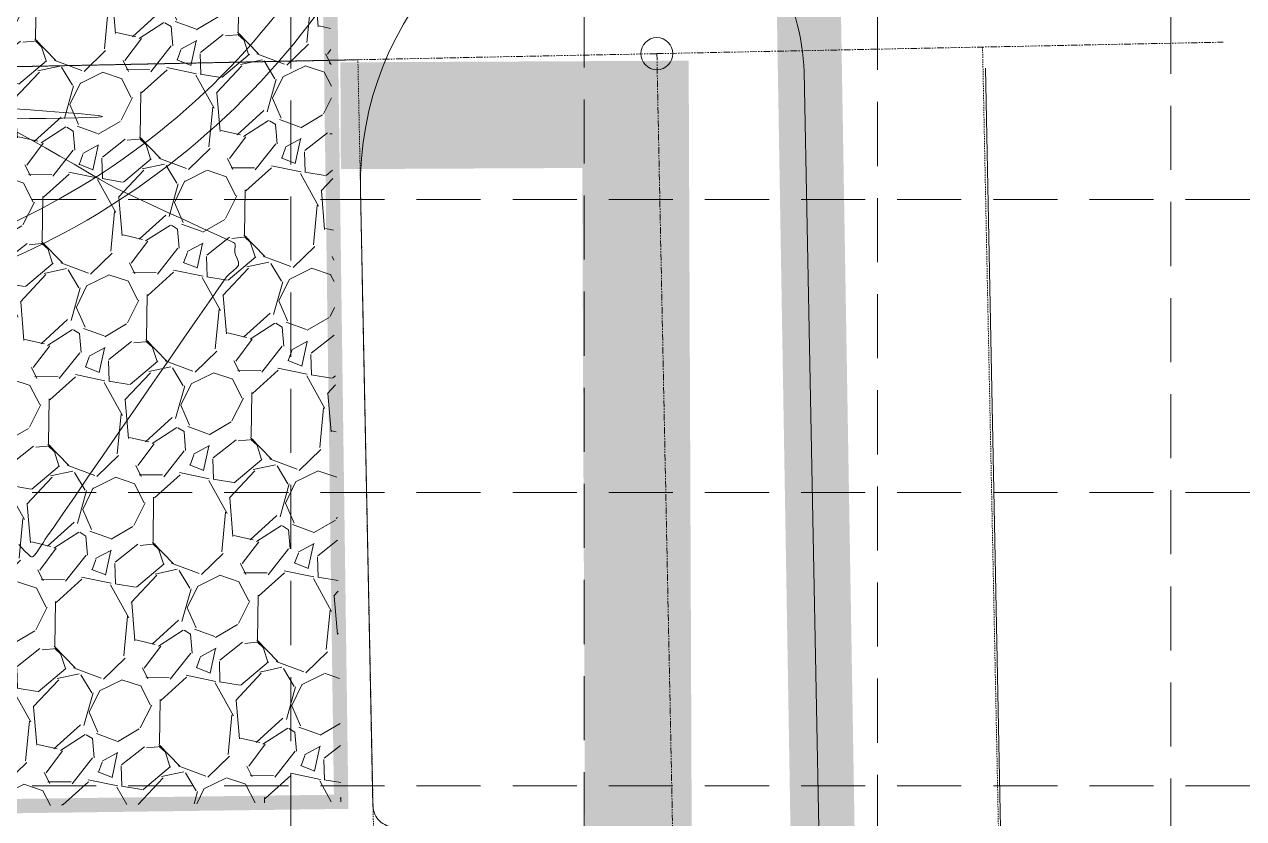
# Model space of a CAD drawing. Extents: x 2140663 to 2528301, y 336313 to 7007653.
# Drawn here: x 2528110.2 to 2528224.4, y 7007401.8 to 7007476.2 of the extents above; entities that cross this region are included whole.
import ezdxf

# ---------------------------------------------------------------- set-up
doc = ezdxf.new("R2010")
doc.units = 0
doc.header["$MEASUREMENT"] = 0
for name, pattern in [('HIDDEN', [0.375, 0.25, -0.125]), ('PHANTOM2', [1.25, 0.625, -0.125, 0.125, -0.125, 0.125, -0.125]), ('xdrc002pt$0$HIDDEN2', [0.1875, 0.125, -0.0625]), ('xdrc002pt$0$PHANTOM2', [1.25, 0.625, -0.125, 0.125, -0.125, 0.125, -0.125])]:
    doc.linetypes.add(name, pattern=pattern)
for name, color, linetype in [('1 EXISTING CONTOURS', 43, 'Continuous'), ('1 SILT FENCE', 200, 'Continuous'), ('CONSTRUCTION ENTRANCE', 254, 'HIDDEN'), ('GRID', 254, 'HIDDEN'), ('LIMITS OF DISTURBANCE', 1, 'HIDDEN'), ('xdrc002ar$0$xdrc002ar$0$C-PKNG-FACE-N', 1, 'Continuous'), ('xdrc002bs$0$v-pave-exst', 6, 'Continuous'), ('xdrc002pt$0$V-ADJC-LINE-E', 2, 'xdrc002pt$0$PHANTOM2'), ('xdrc002pt$0$V-ESMT-ACCS-N', 2, 'xdrc002pt$0$HIDDEN2'), ('xdrc002pt$0$v-prop-corn', 2, 'Continuous'), ('xdrc002pt$0$V-PROP-ESMT-E', 6, 'xdrc002pt$0$HIDDEN2'), ('xdrc002pt$0$V-PROP-ESMT-N', 1, 'xdrc002pt$0$HIDDEN2'), ('xdrc002pt$0$v-prop-line', 3, 'PHANTOM2'), ('xdrc002STM$0$C-STRM-PIPE-N', 5, 'Continuous')]:
    doc.layers.add(name, color=color, linetype=linetype)

msp = doc.modelspace()

# ---------------------------------------------------------------- hatches: boundary and pattern name
at = {"layer": 'CONSTRUCTION ENTRANCE', "lineweight": 0}
h = msp.add_hatch(dxfattribs=at)
h.set_pattern_fill('GRAVEL', color=4, scale=13.41771213747483, angle=46.820067025844, style=0)
h.set_pattern_definition([(274.8328670258439, (2536502.560709004, 6988757.099675195), (14.60575907442651, -160.9091231494942), [1.805165320127311, -178.7116887176952]), (231.7897670258439, (2536502.712793074, 6988755.30092454), (100.3953443141131, 126.5932506455939), [3.097720365754542, -306.6742222857146]), (179.330467025844, (2536500.79670438, 6988752.866901211), (199.4436801400255, -3.155022489183131), [2.184242523435255, -216.2402781743329]), (314.093767025844, (2536499.661945657, 6988746.755613831), (-186.5045603741198, 193.4168665102504), [2.820912964358433, -279.2703298006364]), (339.653767025844, (2536501.624833944, 6988744.729628506), (-163.3198950591322, 61.25788960381504), [2.766128445701122, -273.8470918203508]), (44.093767025844, (2536504.218382755, 6988743.767863453), (-193.4168665102504, -186.5045603741197), [2.820912964358432, -279.2703298006363]), (84.51426702584396, (2536506.244368077, 6988745.73075174), (-21.51827288110513, -219.0122793370093), [3.73051308786999, -369.320500509462]), (119.075367025844, (2536506.600994346, 6988749.444176456), (-150.9832217295242, 270.4860781968358), [3.521988423541493, -348.6769746900169]), (168.249667025844, (2536504.889447845, 6988752.522328499), (-200.6490630770229, 41.08660048728137), [2.830466375400297, -280.2164797720083]), (222.056467025844, (2536502.118293217, 6988753.098748028), (110.7821607532732, 98.44584011868443), [3.231414449492337, -158.3392409365638]), (269.217467025844, (2536499.719015923, 6988750.934146815), (-2.552319228480662, -218.4096170139132), [4.178919609792264, -413.7133499768134]), (185.6341670258433, (2536508.849602195, 6988756.350261994), (-122.977254306137, -13.40042767096281), [1.426316217925709, -141.2059093716913]), (218.289267025844, (2536507.430170287, 6988756.210231473), (138.9298636150644, 108.8326490136924), [2.713557849546497, -268.6428711552858]), (271.820067025844, (2536505.300315109, 6988754.528818858), (9.784310562034927, -9.181632602815903), [1.897546268193811, -17.07795666688071]), (250.0186670258439, (2536503.483484123, 6988754.945712905), (26.33951829955445, 67.28480672745151), [1.021866120965807, -101.1643836973872]), (338.6214670258439, (2536503.134299263, 6988753.985362485), (-38.53455421391525, 17.76058513279236), [1.445127850342452, -70.8114659324622]), (77.78386702584397, (2536504.479995212, 6988753.458571807), (7.976231757782472, 47.7161855784231), [2.347146966496334, -75.89088845693679]), (208.385167025844, (2536504.976652, 6988755.752564617), (28.14755542434317, 10.38700422022133), [1.697219825981319, -40.73331607668808]), (63.20956702584396, (2536497.808954007, 6988748.310464114), (62.4634665272159, 125.3879192018091), [2.37761859076054, -235.3848442823397]), (117.166267025844, (2536498.880615684, 6988750.432877881), (70.90092836322366, -140.1351306216062), [1.994690504069145, -197.4739439537691]), (340.0186670258439, (2536503.019790491, 6988757.588890572), (-67.28480672745151, 26.33951829955445), [2.043718824219476, -100.1425309941335]), (30.43056702584394, (2536504.940491331, 6988756.890520853), (-121.1691690741973, -70.29827450389251), [2.377618590760539, -235.3848442823396]), (26.264067025844, (2536503.875224673, 6988742.617853662), (-65.47674164009656, -30.55833295526075), [2.292818650051698, -112.3481675233817]), (341.595167025844, (2536505.931343891, 6988743.632445083), (-153.5354934499215, 52.07649754670328), [1.92112118841937, -190.1912794254725]), (113.621467025844, (2536512.895914325, 6988748.505103883), (-30.55826334498828, 65.4767743703171), [2.04371882421948, -100.1425309941337]), (64.17406702584398, (2536512.077009052, 6988750.377590501), (-80.2240290934348, -163.9224862693096), [2.249224503317043, -222.6726220313409]), (116.264067025844, (2536508.396915742, 6988743.710793192), (30.55833295526072, -65.47674164009656), [1.146409325025849, -113.4945768484076]), (148.129967025844, (2536512.345016537, 6988747.918045431), (-48.31884551817854, 26.94224158635469), [0.6841691418898413, -67.73299998362491]), (212.7838670258439, (2536511.763984859, 6988748.279283845), (37.32918282470244, 20.17131602002476), [2.76612844570112, -52.55650755688198]), (232.8290670258439, (2536509.438443532, 6988746.781503825), (82.0319944722898, 107.0246964006414), [2.563453903864566, -253.7815742043644]), (350.5101670258439, (2536505.360582887, 6988752.63222513), (-28.7502527562006, 8.578934871238934), [1.935129279890894, -46.44311613509359]), (39.97726702584394, (2536507.269230172, 6988752.313174163), (175.6563934434901, 147.9698889174732), [3.378499409943308, -334.4708646227659]), (107.765467025844, (2536509.858166838, 6988754.483802154), (31.76363720677208, -103.4086422652588), [1.381433970825854, -136.7623656431236]), (136.820067025844, (2536509.436660649, 6988755.799364209), (-18.9659372958614, -0.6026777727210184), [0.8050627282484895, -12.61264940922634]), (167.0764670258439, (2536508.961281709, 6988746.861266569), (105.2166488676727, -25.13425077167035), [1.864042240986553, -184.5407722370029]), (94.83286702584392, (2536507.144450726, 6988747.278160612), (-14.60575907442654, 160.9091231494942), [3.610330640254623, -176.9065233975678]), (46.82006702584399, (2536506.840282574, 6988750.875661921), (-0.6026777727210209, 18.96593729586141), [3.488605155743457, -9.929106981731373]), (12.12486702584397, (2536509.227506312, 6988753.41958188), (-160.3064818828094, -33.57153178998048), [2.121528136904696, -210.0311245410191]), (300.8746670258439, (2536511.301705857, 6988753.86519518), (29.95560263123791, -46.51082666028691), [1.953645722640611, -95.72877458651134]), (254.466067025844, (2536512.304243722, 6988752.188394711), (-76.60777616197753, -277.7181705628543), [3.180869927870449, -314.9066461499475]), (222.246167025844, (2536511.452375304, 6988749.123710857), (-129.1454486938804, -118.0144213807274), [3.365148786366548, -333.1493675720606])])
edge = h.paths.add_edge_path()
edge.add_line((2528147.118312463, 7007488.756027736), (2528096.800879529, 7007488.093540034))
edge.add_arc((2528096.911294121, 7007479.707302898), 8.3869639730208, 0.7933781100293231, 90.75432216880569, ccw=False)
edge.add_line((2528105.297454044, 7007479.823433982), (2528106.31629737, 7007402.968802542))
edge.add_line((2528106.31629737, 7007402.968802542), (2528139.88639136, 7007403.41079199))
edge.add_line((2528139.88639136, 7007403.41079199), (2528138.84256713, 7007480.25365951))
edge.add_arc((2528147.228727057, 7007480.369790596), 8.386963977049277, 90.75432218437521, 180.7933781223564, ccw=False)

# ---------------------------------------------------------------- linework, layer by layer
at = {"layer": '1 EXISTING CONTOURS', "color": 43, "lineweight": 0, "extrusion": (-0.06475048521397148, -0.9979014854506206, 0), "elevation": -7156459.323099376}
msp.add_lwpolyline([(2069067.077618347, 600), (2069068.513750822, 600)], dxfattribs=at)
at = {"layer": '1 EXISTING CONTOURS', "color": 43, "lineweight": 0, "extrusion": (-0.06935076282762108, -0.9975923374280834, 0), "elevation": -7165922.98948275}
msp.add_lwpolyline([(2036050.654225878, 600), (2036052.213125214, 600)], dxfattribs=at)
at = {"layer": '1 EXISTING CONTOURS', "color": 43, "lineweight": 0, "elevation": 600}
for points in [[(2528112.312101821, 7007468.090770637), (2528113.864344872, 7007467.975097103)], [(2528110.705212421, 7007467.390269015), (2528109.268773041, 7007467.380377661)], [(2528112.267555059, 7007467.405845105), (2528110.705212421, 7007467.390269015)], [(2528113.829454225, 7007467.427647011), (2528112.267555059, 7007467.405845105)], [(2528115.264563189, 7007467.456215811), (2528113.829454225, 7007467.427647011)], [(2528117.435461848, 7007467.555627676), (2528117.124949255, 7007467.526419348)], [(2528117.438195594, 7007467.626997945), (2528117.533622499, 7007467.599827101)], [(2528117.545681572, 7007467.587934365), (2528117.532881051, 7007467.576813992)], [(2528113.556416924, 7007463.884470782), (2528114.886711577, 7007463.110261205)], [(2528114.886711577, 7007463.110261205), (2528116.139209698, 7007462.378771788)], [(2528123.654844276, 7007458.611083289), (2528125.160632016, 7007457.92548358)], [(2528126.606699441, 7007457.26707971), (2528127.899685869, 7007456.676076812)], [(2528127.899685869, 7007456.676076812), (2528128.946230621, 7007456.192680014)], [(2528129.910970857, 7007455.722067934), (2528129.926552373, 7007455.709525249)], [(2528129.926552373, 7007455.709525249), (2528129.941324174, 7007455.677683896)], [(2528129.958279579, 7007455.406029051), (2528129.938548807, 7007455.132980106)], [(2528129.957737596, 7007455.587550944), (2528129.958279579, 7007455.406029051)], [(2528129.938548807, 7007455.132980106), (2528129.933497613, 7007454.860634696)], [(2528129.933497613, 7007454.860634696), (2528130.008744845, 7007454.629582674)], [(2528130.142841063, 7007454.284123085), (2528130.260671795, 7007453.93062344)], [(2528130.260671795, 7007453.93062344), (2528130.287122573, 7007453.675451252)], [(2528129.144539904, 7007452.561241229), (2528128.919418421, 7007452.244990704)], [(2528129.410741206, 7007452.817028019), (2528129.144539904, 7007452.561241229)], [(2528128.361057077, 7007451.443388378), (2528127.516994174, 7007450.225598015)], [(2528126.434768016, 7007448.66078337), (2528125.161916907, 7007446.818108203)], [(2528117.602127692, 7007435.8575561), (2528116.183831239, 7007433.80015674)], [(2528113.821206146, 7007430.373379146), (2528112.971954114, 7007429.142328432)], [(2528112.175262594, 7007427.990721964), (2528111.971715883, 7007427.677089117)], [(2528110.240933995, 7007426.922027954), (2528109.720417814, 7007427.495713867)], [(2528111.422014303, 7007426.817764631), (2528111.203166377, 7007426.533724677)], [(2528110.902926221, 7007426.342576876), (2528110.805908613, 7007426.395805615)], [(2528110.937211209, 7007426.336646478), (2528110.902926221, 7007426.342576876)], [(2528110.974048627, 7007426.344222471), (2528110.937211209, 7007426.336646478)]]:
    msp.add_lwpolyline(points, dxfattribs=at)
at = {"layer": '1 EXISTING CONTOURS', "color": 43, "lineweight": 0, "extrusion": (-0.0809449022088558, -0.9967185775365075, 0), "elevation": -7189111.441793665}
msp.add_lwpolyline([(1952599.244744219, 600.0000000000007), (1952600.673843484, 600.0000000000007)], dxfattribs=at)
at = {"layer": '1 EXISTING CONTOURS', "color": 43, "lineweight": 0, "extrusion": (-0.0918943422512192, -0.995768763248886, 0), "elevation": -7210137.095475144}
msp.add_lwpolyline([(1873471.584645976, 600), (1873472.761270788, 600)], dxfattribs=at)
at = {"layer": '1 EXISTING CONTOURS', "color": 43, "lineweight": 0, "extrusion": (0.03033934531514224, -0.9995396561046734, 0), "elevation": -6927540.249342581}
msp.add_lwpolyline([(2739554.619589615, 600.0000000000007), (2739553.43707322, 600.0000000000007)], dxfattribs=at)
at = {"layer": '1 EXISTING CONTOURS', "color": 43, "lineweight": 0, "extrusion": (0.05053389881000615, -0.9987223463360877, 0), "elevation": -6870758.794887447}
msp.add_lwpolyline([(2879001.721736244, 600.0000000000007), (2879001.042454324, 600.0000000000007)], dxfattribs=at)
at = {"layer": '1 EXISTING CONTOURS', "color": 43, "lineweight": 0, "extrusion": (-0.1124573655199091, -0.9936565507962606, 0), "elevation": -7247321.552430667}
msp.add_lwpolyline([(1724038.119776997, 600), (1724038.795437092, 600)], dxfattribs=at)
at = {"layer": '1 EXISTING CONTOURS', "color": 43, "lineweight": 0, "extrusion": (-0.1557440906248167, -0.9877974378562889, 0), "elevation": -7315697.919213976}
msp.add_lwpolyline([(1405895.944693845, 600.0000000000007), (1405896.254899775, 600.0000000000007)], dxfattribs=at)
at = {"layer": '1 EXISTING CONTOURS', "color": 43, "lineweight": 0, "extrusion": (0.2125084578172829, -0.9771592272276408, 0), "elevation": -6310165.244088924}
msp.add_lwpolyline([(3959519.502724051, 600.0000000000007), (3959519.403027707, 600.0000000000007)], dxfattribs=at)
at = {"layer": '1 EXISTING CONTOURS', "color": 43, "lineweight": 0, "extrusion": (0.7021792376170712, 0.712000223496811, 0), "elevation": 6764510.139588958}
msp.add_lwpolyline([(3120478.007907496, 600.0000000000007), (3120477.990970601, 600.0000000000007)], dxfattribs=at)
at = {"layer": '1 EXISTING CONTOURS', "color": 43, "lineweight": 0, "extrusion": (-0.4755291771518371, -0.8796999497995307, 0), "elevation": -7366657.451844325}
msp.add_lwpolyline([(-1108276.668291587, 600), (-1108275.251045189, 600)], dxfattribs=at)
at = {"layer": '1 EXISTING CONTOURS', "color": 43, "lineweight": 0, "extrusion": (0.4896430579783191, 0.8719229758262139, 0), "elevation": 7347842.031329347}
msp.add_lwpolyline([(1226838.835186824, 600), (1226837.312780118, 600)], dxfattribs=at)
at = {"layer": '1 EXISTING CONTOURS', "color": 43, "lineweight": 0, "extrusion": (-0.4982685458636451, -0.8670227541437011, 0), "elevation": -7335310.102210407}
msp.add_lwpolyline([(-1299668.424564403, 600.0000000000007), (-1299666.861434638, 600.0000000000007)], dxfattribs=at)
at = {"layer": '1 EXISTING CONTOURS', "color": 43, "lineweight": 0, "extrusion": (-0.5017226020968248, -0.8650285720975875, 0), "elevation": -7330068.183303791}
msp.add_lwpolyline([(-1328909.564775555, 600), (-1328908.267847899, 600)], dxfattribs=at)
at = {"layer": '1 EXISTING CONTOURS', "color": 43, "lineweight": 0, "extrusion": (-0.4930498581903976, -0.870001055940985, 0), "elevation": -7342986.959959021}
msp.add_lwpolyline([(-1255563.324611244, 600), (-1255562.24594735, 600)], dxfattribs=at)
at = {"layer": '1 EXISTING CONTOURS', "color": 43, "lineweight": 0, "extrusion": (-0.4709863712796258, -0.8821404865829765, 0), "elevation": -7372274.446323042}
msp.add_lwpolyline([(-1070263.302028469, 600.0000000000007), (-1070262.506037496, 600.0000000000007)], dxfattribs=at)
at = {"layer": '1 EXISTING CONTOURS', "color": 43, "lineweight": 0, "extrusion": (0.4354550742618298, 0.900210463336005, 0), "elevation": 7409071.756869639}
msp.add_lwpolyline([(775595.2844712925, 600.0000000000003), (775594.3835017611, 600.0000000000003)], dxfattribs=at)
at = {"layer": '1 EXISTING CONTOURS', "color": 43, "lineweight": 0, "extrusion": (-0.4235843422722307, -0.9058566691159268, 0), "elevation": -7418626.688898593}
msp.add_lwpolyline([(-678136.4146867548, 600), (-678135.1730062072, 600)], dxfattribs=at)
at = {"layer": '1 EXISTING CONTOURS', "color": 43, "lineweight": 0, "extrusion": (-0.4182448192954384, -0.9083343388491522, 0), "elevation": -7422489.900906967}
msp.add_lwpolyline([(-634454.8313637874, 600.0000000000007), (-634453.3504703855, 600.0000000000007)], dxfattribs=at)
at = {"layer": '1 EXISTING CONTOURS', "color": 43, "lineweight": 0, "extrusion": (-0.4155598057188082, -0.9095658568080415, 0), "elevation": -7424331.670477074}
msp.add_lwpolyline([(-612524.7992857806, 600.0000000000007), (-612523.1807692503, 600.0000000000007)], dxfattribs=at)
at = {"layer": '1 EXISTING CONTOURS', "color": 43, "lineweight": 0, "extrusion": (-0.4143768776588904, -0.9101053803058574, 0), "elevation": -7425121.770643108}
msp.add_lwpolyline([(-602868.2247101236, 600.0000000000003), (-602866.6358090406, 600.0000000000003)], dxfattribs=at)
at = {"layer": '1 EXISTING CONTOURS', "color": 43, "lineweight": 0, "extrusion": (-0.4273510603991143, -0.9040857653871965, 0), "elevation": -7415739.981373716}
msp.add_lwpolyline([(-708998.4412917066, 600.0000000000003), (-708997.7808904047, 600.0000000000003)], dxfattribs=at)
at = {"layer": '1 EXISTING CONTOURS', "color": 43, "lineweight": 0, "extrusion": (-0.4447283484979094, -0.8956655045508463, 0), "elevation": -7400667.410233269}
msp.add_lwpolyline([(-852055.8712686026, 600), (-852055.5627578003, 600)], dxfattribs=at)
at = {"layer": '1 EXISTING CONTOURS', "color": 43, "lineweight": 0, "extrusion": (0.4887830336201788, 0.8724053794223505, 0), "elevation": 7349049.075266248}
msp.add_lwpolyline([(1219571.436301972, 600.0000000000007), (1219571.331581921, 600.0000000000007)], dxfattribs=at)
at = {"layer": '1 EXISTING CONTOURS', "color": 43, "lineweight": 0, "extrusion": (0.9838206706282432, 0.1791560438405415, 0), "elevation": 3742654.530910679}
msp.add_lwpolyline([(6441149.985614202, 600.0000000000007), (6441149.893998976, 600.0000000000007)], dxfattribs=at)
at = {"layer": '1 EXISTING CONTOURS', "color": 43, "lineweight": 0, "extrusion": (0.9322316310845078, 0.3618621091044462, 0), "elevation": 4892535.0733604}
msp.add_lwpolyline([(5617736.40203189, 600), (5617736.031459193, 600)], dxfattribs=at)
at = {"layer": '1 EXISTING CONTOURS', "color": 43, "lineweight": 0, "extrusion": (0.6524844619184121, -0.7578021027649898, 0), "elevation": -3660697.321542696}
msp.add_lwpolyline([(6488076.350219872, 600), (6488075.864258889, 600)], dxfattribs=at)
at = {"layer": '1 EXISTING CONTOURS', "color": 43, "lineweight": 0, "extrusion": (0.6764141713024036, -0.7365214653092487, 0), "elevation": -3451076.841011037}
msp.add_lwpolyline([(6601962.911089569, 600.0000000000007), (6601962.453973031, 600.0000000000007)], dxfattribs=at)
at = {"layer": '1 EXISTING CONTOURS', "color": 43, "lineweight": 0, "extrusion": (0.8044073240755489, -0.594078157293815, 0), "elevation": -2129328.647655233}
msp.add_lwpolyline([(7138754.042025574, 600), (7138753.753439019, 600)], dxfattribs=at)
at = {"layer": '1 EXISTING CONTOURS', "color": 43, "lineweight": 0, "extrusion": (0.8205571669259041, -0.5715644633867069, 0), "elevation": -1930736.37837466}
msp.add_lwpolyline([(7195003.810717945, 600.0000000000007), (7195002.833817909, 600.0000000000007)], dxfattribs=at)
at = {"layer": '1 EXISTING CONTOURS', "color": 43, "lineweight": 0, "extrusion": (0.8224644118556466, -0.5688165708125472, 0), "elevation": -1906658.896103586}
msp.add_lwpolyline([(7201419.253197657, 600), (7201417.350605129, 600)], dxfattribs=at)
at = {"layer": '1 EXISTING CONTOURS', "color": 43, "lineweight": 0, "extrusion": (0.822988001397907, -0.568058755372258, 0), "elevation": -1900024.843542082}
msp.add_lwpolyline([(7203168.2846408, 600.0000000000007), (7203165.792050473, 600.0000000000007)], dxfattribs=at)
at = {"layer": '1 EXISTING CONTOURS', "color": 43, "lineweight": 0, "extrusion": (0.8231219634969316, -0.5678646257770915, 0), "elevation": -1898325.818362758}
msp.add_lwpolyline([(7203613.740420887, 600), (7203611.078719427, 600)], dxfattribs=at)
at = {"layer": '1 EXISTING CONTOURS', "color": 43, "lineweight": 0, "extrusion": (0.8232133454154523, -0.5677321445275925, 0), "elevation": -1897166.438954475}
msp.add_lwpolyline([(7203916.503473417, 600), (7203913.756586243, 600)], dxfattribs=at)
at = {"layer": '1 EXISTING CONTOURS', "color": 43, "lineweight": 0, "extrusion": (0.8232745009115582, -0.5676434586506084, 0), "elevation": -1896390.369490671}
msp.add_lwpolyline([(7204118.091475928, 600), (7204115.343328548, 600)], dxfattribs=at)
at = {"layer": '1 EXISTING CONTOURS', "color": 43, "lineweight": 0, "extrusion": (0.8233112635464057, -0.567590136733912, 0), "elevation": -1895923.779142726}
msp.add_lwpolyline([(7204238.15105802, 600), (7204235.485575972, 600)], dxfattribs=at)
at = {"layer": '1 EXISTING CONTOURS', "color": 43, "lineweight": 0, "extrusion": (0.8233118779414432, -0.5675892455293127, 0), "elevation": -1895915.980763317}
msp.add_lwpolyline([(7204235.038948606, 600.0000000000003), (7204232.790573935, 600.0000000000003)], dxfattribs=at)
at = {"layer": '1 EXISTING CONTOURS', "color": 43, "lineweight": 0, "extrusion": (0.8232599200010678, -0.5676646053083064, 0), "elevation": -1896575.414929945}
msp.add_lwpolyline([(7204059.217023256, 600), (7204057.303090629, 600)], dxfattribs=at)
at = {"layer": '1 EXISTING CONTOURS', "color": 43, "lineweight": 0, "extrusion": (0.8228093553543138, -0.5683174858663234, 0), "elevation": -1902289.507838058}
msp.add_lwpolyline([(7202549.063497291, 600), (7202548.070225104, 600)], dxfattribs=at)
at = {"layer": '1 EXISTING CONTOURS', "color": 43, "lineweight": 0, "extrusion": (0.8213446450218856, -0.5704322695060937, 0), "elevation": -1920811.654981493}
msp.add_lwpolyline([(7197630.628312443, 600), (7197630.221256987, 600)], dxfattribs=at)
at = {"layer": '1 EXISTING CONTOURS', "color": 43, "lineweight": 0, "extrusion": (-0.7047820281102375, -0.7094239161832793, 0), "elevation": -6753002.912284936}
msp.add_lwpolyline([(-3145206.184514013, 600), (-3145206.690274692, 600)], dxfattribs=at)
at = {"layer": '1 EXISTING CONTOURS', "color": 43, "lineweight": 0, "extrusion": (0.8350916636513527, -0.5501108191083104, 0), "elevation": -1743656.533256133}
msp.add_lwpolyline([(7242585.683976432, 600), (7242585.164323537, 600)], dxfattribs=at)
at = {"layer": '1 EXISTING CONTOURS', "color": 43, "lineweight": 0, "extrusion": (0.849806444641012, -0.5270948744264193, 0), "elevation": -1545173.36516925}
msp.add_lwpolyline([(7287512.06261364, 600), (7287511.562068271, 600)], dxfattribs=at)
at = {"layer": '1 EXISTING CONTOURS', "color": 43, "lineweight": 0, "extrusion": (-0.6356612620627745, -0.7719681080930486, 0), "elevation": -7016531.802889759}
msp.add_lwpolyline([(-2502728.590682932, 600), (-2502728.857761189, 600)], dxfattribs=at)
at = {"layer": '1 EXISTING CONTOURS', "color": 43, "lineweight": 0, "extrusion": (0.4976431088526475, -0.8673818860291423, 0), "elevation": -4820017.674011931}
msp.add_lwpolyline([(5680035.19211401, 600), (5680035.095756082, 600)], dxfattribs=at)
at = {"layer": '1 EXISTING CONTOURS', "color": 43, "lineweight": 0, "extrusion": (-0.6972162733860172, 0.7168608429295846, 0), "elevation": 3260709.419955907}
msp.add_lwpolyline([(-6697995.741991393, 600), (-6697995.53896924, 600)], dxfattribs=at)
at = {"layer": '1 SILT FENCE', "color": 200, "linetype": 'Continuous', "lineweight": 0, "const_width": 10}
msp.add_lwpolyline([(2528139.837312366, 7007467.656757933), (2528167.44147209, 7007467.789810877), (2528167.922042696, 7007346.100103929)], dxfattribs=at)
at = {"layer": 'CONSTRUCTION ENTRANCE', "color": 4, "lineweight": 0, "const_width": 1.341771213747483}
msp.add_lwpolyline([(2528147.118312463, 7007488.756027736), (2528096.800879529, 7007488.093540034, -0.4140139244211871), (2528105.297454044, 7007479.823433982), (2528106.31629737, 7007402.968802542), (2528139.88639136, 7007403.41079199), (2528138.84256713, 7007480.25365951, -0.4144132285109485)], format="xyb", close=True, dxfattribs=at)
at = {"layer": 'GRID', "color": 253, "linetype": 'HIDDEN', "lineweight": 0, "ltscale": 24}
for p, q in [((2528135.250571348, 7006032.092152752), (2528135.16522541, 7007625.178615601)), ((2528162.759365419, 7006032.184476493), (2528162.622697481, 7007625.178615601)), ((2528190.162709506, 7006031.94567379), (2528190.080169552, 7007625.178615601)), ((2528217.680234797, 7006031.586024903), (2528217.53764162, 7007625.178615601)), ((2527228.947377252, 7007459.818157976), (2528272.331315909, 7007459.818157976)), ((2527228.947377252, 7007432.360685904), (2528272.331315909, 7007432.360685904)), ((2527228.947377252, 7007404.903213835), (2528272.331315909, 7007404.903213835))]:
    msp.add_line(p, q, dxfattribs=at)
at = {"layer": 'LIMITS OF DISTURBANCE', "ltscale": 70, "const_width": 6}
msp.add_lwpolyline([(2527323.279507909, 7007478.034385583), (2527323.279507909, 7007463.102355542), (2527345.362386929, 7006446.874516389, 0.3527120601780434), (2527681.725039883, 7006131.321992346), (2528205.897920626, 7006144.525554366), (2528183.386823632, 7007495.015237641)], format="xyb", close=True, dxfattribs=at)
at = {"layer": 'xdrc002ar$0$xdrc002ar$0$C-PKNG-FACE-N', "color": 7, "lineweight": 0}
for p, q in [((2528142.867211493, 7007403.016041835), (2528141.697279184, 7007460.640042718)), ((2528142.611673536, 7007415.602342191), (2528141.860626671, 7007452.594503975))]:
    msp.add_line(p, q, dxfattribs=at)
for centre, radius, start, end in [((2528171.691954333, 7007461.207157782), 29.99998800000001, 91.16310880998755, 181.1631084898884), ((2528144.866799414, 7007403.056639198), 2, 181.1631086787986, 271.1631086820073)]:
    msp.add_arc(centre, radius, start, end, dxfattribs=at)
at = {"layer": 'xdrc002bs$0$v-pave-exst', "color": 7, "lineweight": 0}
for p, q in [((2528185.632063802, 7007348.618641721, 600.936), (2528183.225349537, 7007471.776440344, 600.7835)), ((2528204.350850269, 7007260.829977897, 601.0451154892495), (2528200.222104499, 7007472.108586038, 600.7835))]:
    msp.add_line(p, q, dxfattribs=at)
msp.add_lwpolyline([(2528183.225349537, 7007471.776440344, 0.1226207897309001), (2528180.507339451, 7007481.327716275, 0.1671299753214262), (2528170.907136317, 7007489.719461526, 0.1231038761917787), (2528161.857614242, 7007491.014662178), (2528113.925428705, 7007490.048129905), (2528111.650183792, 7007489.991711601), (2528110.231204921, 7007489.747365634), (2528104.199157014, 7007488.397636956), (2528093.284610411, 7007488.081800465), (2528090.6466021, 7007488.260826818), (2528088.48910452, 7007488.65582496), (2528086.115075067, 7007489.263514411), (2528083.965698682, 7007489.406665483)], format="xyb", dxfattribs=at)
at = {"layer": 'xdrc002pt$0$V-ADJC-LINE-E', "color": 7, "lineweight": 0}
msp.add_line((2528169.444881075, 7007473.471219813), (2528222.469736997, 7007474.547776302), dxfattribs=at)
at = {"layer": 'xdrc002pt$0$V-ESMT-ACCS-N', "color": 7, "lineweight": 0}
for p, q in [((2528141.453073435, 7007472.903676003), (2528101.461275677, 7007472.091625486)), ((2528141.453073435, 7007472.903676003), (2528101.461275677, 7007472.091625486)), ((2528166.318582298, 7006248.174609453), (2528141.453073435, 7007472.903676003))]:
    msp.add_line(p, q, dxfattribs=at)
at = {"layer": 'xdrc002pt$0$v-prop-corn', "color": 7, "lineweight": 0}
msp.add_circle((2528169.444881075, 7007473.471219813), 1.5, dxfattribs=at)
at = {"layer": 'xdrc002pt$0$V-PROP-ESMT-E', "color": 7, "lineweight": 0}
msp.add_line((2528199.938596871, 7007474.090329607), (2528211.10287185, 7006924.203651314), dxfattribs=at)
at = {"layer": 'xdrc002pt$0$V-PROP-ESMT-N', "color": 7, "lineweight": 0}
msp.add_line((2528140.453380084, 7007472.878422123), (2528102.251347257, 7007472.10801248), dxfattribs=at)
at = {"layer": 'xdrc002pt$0$v-prop-line', "color": 7, "lineweight": 0}
for p, q in [((2527332.689760574, 7007456.482693586), (2528169.444881075, 7007473.471219813)), ((2528169.444881075, 7007473.471219813), (2528195.958816227, 7006167.550346503))]:
    msp.add_line(p, q, dxfattribs=at)
at = {"layer": 'xdrc002STM$0$C-STRM-PIPE-N', "color": 5, "lineweight": 0}
for radius in [68.5, 71.5]:
    msp.add_arc((2528080.094127363, 7007519.667035461), radius, 271.1631086794752, 331.1631086811771, dxfattribs=at)

doc.saveas('drawing.dxf')
